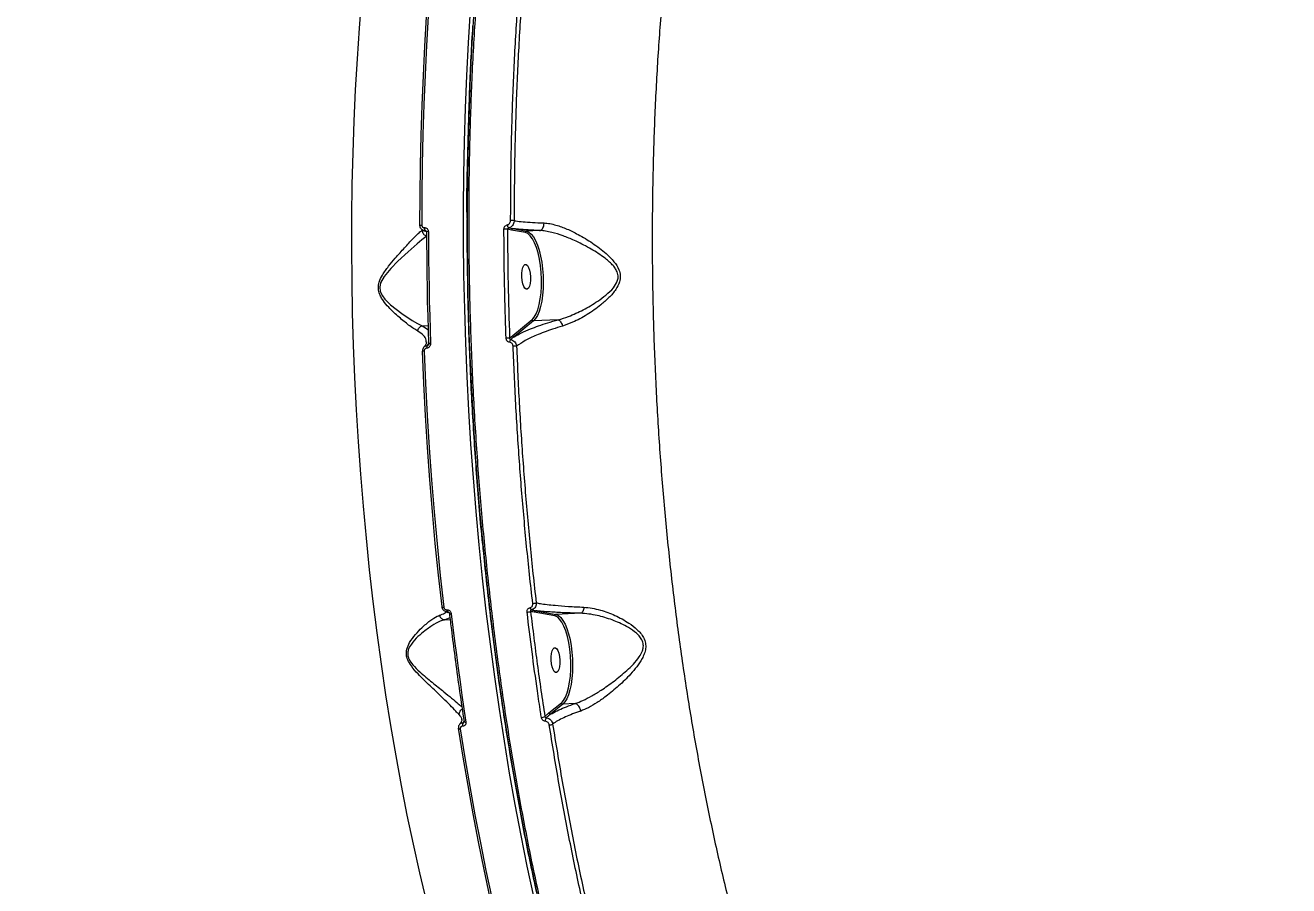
# Model space of a CAD drawing. Header units: millimetres. Extents: x -7151 to 6134, y -5040 to 5562.
# Drawn here: x -2003.1 to -1547.9, y 31.8 to 341.8 of the extents above; entities that cross this region are included whole.
import ezdxf

# ---------------------------------------------------------------- set-up
doc = ezdxf.new("R2010")
doc.units = ezdxf.units.MM
for name, color, linetype in [('DIKOM_ОБЪЕКТ', 7, 'Continuous'), ('DIKOM_РАЗМЕР_ЗОНА', 7, 'Continuous'), ('DIKOM_РАЗМЕР_ОБЪЕКТА', 7, 'Continuous')]:
    doc.layers.add(name, color=color, linetype=linetype)
doc.styles.add('style1', font='arial.ttf', dxfattribs={"width": 0.8})
doc.dimstyles.new('1-50', dxfattribs={"dimtxt": 300, "dimasz": 200, "dimexe": 100, "dimexo": 0, "dimgap": 100, "dimtad": 1, "dimtxsty": 'style1', "dimcen": 200, "dimclrd": 7, "dimclre": 7, "dimclrt": 7, "dimadec": 1, "dimazin": 2, "dimtfac": 1, "dimtmove": 0, "dimatfit": 2, "dimfxl": 0, "dimlwd": 25, "dimlwe": 18, "dimarcsym": 0})

# ---------------------------------------------------------------- blocks, each defined once
blk = doc.blocks.new('*D0')
at = {"layer": 'Defpoints', "color": 0, "transparency": 16777216}
for p in [(4133.55, 168.74), (-4567.47, -1241.13), (4133.55, -4153.12)]:
    blk.add_point(p, dxfattribs=at)
at = {"layer": 'DIKOM_РАЗМЕР_ОБЪЕКТА', "color": 7, "lineweight": 18, "transparency": 16777216}
for p, q in [((4133.55, 168.74), (4133.55, -4253.12)), ((-4567.47, -1241.13), (-4567.47, -4253.12))]:
    blk.add_line(p, q, dxfattribs=at)
at = {"layer": 'DIKOM_РАЗМЕР_ОБЪЕКТА', "color": 7, "lineweight": 25, "transparency": 16777216}
blk.add_line((-4367.47, -4153.12), (3933.55, -4153.12), dxfattribs=at)
at = {"layer": 'DIKOM_РАЗМЕР_ОБЪЕКТА', "color": 7, "transparency": 16777216}
for points in [[(-4367.47, -4119.79), (-4367.47, -4186.45), (-4567.47, -4153.12)], [(3933.55, -4119.79), (3933.55, -4186.45), (4133.55, -4153.12)]]:
    blk.add_solid(points, dxfattribs=at)
at = {"layer": 'DIKOM_РАЗМЕР_ОБЪЕКТА', "color": 7, "transparency": 16777216, "insert": (150.61, -3899.95), "char_height": 300, "attachment_point": 5, "style": 'style1'}
blk.add_mtext('8700', dxfattribs=at)
blk = doc.blocks.new('*D3')
at = {"layer": 'Defpoints', "color": 0, "transparency": 16777216}
for p in [(6133.55, 253.24), (-5802.46, -2467.19), (6133.55, -4939.78)]:
    blk.add_point(p, dxfattribs=at)
at = {"layer": 'DIKOM_РАЗМЕР_ЗОНА', "color": 7, "lineweight": 18, "transparency": 16777216}
for p, q in [((6133.55, 253.24), (6133.55, -5039.78)), ((-5802.46, -2467.19), (-5802.46, -5039.78))]:
    blk.add_line(p, q, dxfattribs=at)
at = {"layer": 'DIKOM_РАЗМЕР_ЗОНА', "color": 7, "lineweight": 25, "transparency": 16777216}
blk.add_line((-5602.46, -4939.78), (5933.55, -4939.78), dxfattribs=at)
at = {"layer": 'DIKOM_РАЗМЕР_ЗОНА', "color": 7, "transparency": 16777216}
for points in [[(-5602.46, -4906.44), (-5602.46, -4973.11), (-5802.46, -4939.78)], [(5933.55, -4906.44), (5933.55, -4973.11), (6133.55, -4939.78)]]:
    blk.add_solid(points, dxfattribs=at)
at = {"layer": 'DIKOM_РАЗМЕР_ЗОНА', "color": 7, "transparency": 16777216, "insert": (186.61, -4686.61), "char_height": 300, "attachment_point": 5, "style": 'style1'}
blk.add_mtext('11950', dxfattribs=at)

msp = doc.modelspace()

# ---------------------------------------------------------------- linework, layer by layer
at = {"layer": 'DIKOM_ОБЪЕКТ', "color": 7, "linetype": 'Continuous', "lineweight": 15}
for p, q in [((-1859.356, 268.873), (-1859.305, 268.875)), ((-1828.977, 268.784), (-1827.489, 268.504)), ((-1858.946, 267.765), (-1858.998, 267.763)), ((-1858.998, 267.763), (-1858.62, 267.588)), ((-1858.758, 267.719), (-1858.946, 267.765)), ((-1827.948, 267.983), (-1829.393, 268.277)), ((-1822.958, 267.078), (-1827.948, 267.983)), ((-1827.489, 268.504), (-1822.497, 267.599)), ((-1817.81, 267.819), (-1822.497, 267.599)), ((-1860.132, 233.489), (-1857.917, 233.593)), ((-1827.518, 230.041), (-1820.557, 235.736)), ((-1820.022, 235.276), (-1826.984, 229.581)), ((-1820.557, 235.736), (-1820.289, 235.984)), ((-1811.161, 235.693), (-1820.022, 235.276)), ((-1828.629, 229.106), (-1827.518, 230.041)), ((-1858.453, 225.456), (-1858.528, 225.453)), ((-1857.868, 227.151), (-1858.323, 226.398)), ((-1858.323, 226.398), (-1858.248, 226.401)), ((-1858.248, 226.401), (-1857.796, 226.812)), ((-1850.127, 128.282), (-1852.024, 127.609)), ((-1852.024, 127.609), (-1850.057, 127.702)), ((-1851.312, 131.216), (-1851.237, 131.22)), ((-1850.899, 130.438), (-1850.974, 130.434)), ((-1850.974, 130.434), (-1850.437, 130.172)), ((-1850.647, 130.372), (-1850.899, 130.438)), ((-1812.327, 128.999), (-1819.791, 130.352)), ((-1819.332, 130.873), (-1811.867, 129.519)), ((-1803.113, 129.931), (-1811.867, 129.519)), ((-1814.452, 94.013), (-1809.984, 97.668)), ((-1809.45, 97.208), (-1813.918, 93.553)), ((-1809.984, 97.668), (-1809.71, 97.923)), ((-1805.029, 97.416), (-1809.45, 97.208)), ((-1815.942, 92.756), (-1814.452, 94.013)), ((-1845.55, 89.25), (-1845.601, 89.247)), ((-1845.174, 90.913), (-1845.425, 90.518)), ((-1845.425, 90.518), (-1845.373, 90.521)), ((-1845.373, 90.521), (-1845.036, 90.822))]:
    msp.add_line(p, q, dxfattribs=at)
at = {"layer": 'DIKOM_ОБЪЕКТ', "color": 7, "linetype": 'Continuous', "lineweight": 15, "flags": 128}
for points in [[(-1860.914, 269.673), (-1860.873, 280.563), (-1860.731, 291.412), (-1860.489, 302.212), (-1860.148, 312.955), (-1859.708, 323.636), (-1859.168, 334.245), (-1858.53, 344.775), (-1857.793, 355.221)], [(-1857.172, 355.562), (-1857.91, 345.094), (-1858.55, 334.54), (-1859.091, 323.908), (-1859.532, 313.204), (-1859.874, 302.437), (-1860.116, 291.613), (-1860.258, 280.74), (-1860.3, 269.826)], [(-1858.616, 26.296), (-1861.005, 36.436), (-1863.294, 46.745), (-1865.481, 57.214), (-1867.563, 67.834), (-1869.538, 78.594), (-1871.405, 89.484), (-1873.162, 100.495), (-1874.807, 111.616), (-1876.339, 122.836), (-1877.757, 134.146), (-1879.058, 145.534), (-1880.243, 156.991), (-1881.309, 168.505), (-1882.256, 180.066), (-1883.082, 191.663), (-1883.788, 203.285), (-1884.372, 214.921), (-1884.834, 226.561), (-1885.173, 238.194), (-1885.39, 249.809), (-1885.483, 261.395), (-1885.454, 272.941), (-1885.301, 284.437), (-1885.025, 295.872), (-1884.626, 307.235), (-1884.106, 318.515), (-1883.463, 329.703), (-1882.699, 340.788), (-1881.814, 351.759)], [(-1819.919, 27.939), (-1822.248, 38.826), (-1824.475, 49.868), (-1826.596, 61.053), (-1828.611, 72.374), (-1830.517, 83.82), (-1832.313, 95.382), (-1833.997, 107.049), (-1835.567, 118.813), (-1837.024, 130.664), (-1838.365, 142.59), (-1839.589, 154.583), (-1840.695, 166.632), (-1841.682, 178.728), (-1842.55, 190.859), (-1843.297, 203.015), (-1843.924, 215.187), (-1844.429, 227.364), (-1844.812, 239.537), (-1845.073, 251.693), (-1845.212, 263.824), (-1845.227, 275.92), (-1845.12, 287.969), (-1844.892, 299.962), (-1844.54, 311.889), (-1844.066, 323.739), (-1843.471, 335.503), (-1842.755, 347.171)], [(-1841.476, 346.916), (-1842.191, 335.275), (-1842.784, 323.539), (-1843.257, 311.717), (-1843.607, 299.819), (-1843.836, 287.854), (-1843.943, 275.834), (-1843.927, 263.767), (-1843.789, 251.665), (-1843.529, 239.537), (-1843.146, 227.394), (-1842.643, 215.246), (-1842.018, 203.103), (-1841.272, 190.975), (-1840.406, 178.873), (-1839.421, 166.807), (-1838.318, 154.786), (-1837.097, 142.822), (-1835.759, 130.924), (-1834.306, 119.101), (-1832.739, 107.365), (-1831.059, 95.725), (-1829.268, 84.191), (-1827.366, 72.772), (-1825.356, 61.479), (-1823.24, 50.32), (-1821.019, 39.305), (-1818.695, 28.443)], [(-1860.914, 269.673), (-1860.949, 269.696), (-1860.949, 269.72), (-1860.914, 269.743), (-1860.846, 269.765), (-1860.746, 269.785), (-1860.619, 269.802), (-1860.468, 269.816), (-1860.3, 269.826)], [(-1858.539, 265.666), (-1858.816, 265.518), (-1860.23, 264.496), (-1861.965, 263.06), (-1865.228, 260.185), (-1868.917, 256.735), (-1871.458, 254.199), (-1873.869, 251.271), (-1875.091, 249.032), (-1875.425, 247.381), (-1875.247, 245.992), (-1875.131, 245.635), (-1874.431, 244.263), (-1873.528, 243.079), (-1871.503, 241.06), (-1867.511, 237.894), (-1863.775, 235.435), (-1861.844, 234.317), (-1860.135, 233.489), (-1860.135, 233.489), (-1860.135, 233.489)], [(-1857.894, 267.449), (-1857.87, 262.421), (-1857.823, 257.387), (-1857.757, 252.348), (-1857.668, 247.304), (-1857.559, 242.256), (-1857.429, 237.206), (-1857.277, 232.152), (-1857.104, 227.098)], [(-1821.85, 266.541), (-1822.096, 266.715), (-1822.958, 267.078)], [(-1822.497, 267.599), (-1821.656, 267.254), (-1820.826, 266.56), (-1820.025, 265.532), (-1819.273, 264.192), (-1818.583, 262.569), (-1817.973, 260.699), (-1817.454, 258.621), (-1817.039, 256.382), (-1816.735, 254.029), (-1816.55, 251.614), (-1816.488, 249.188), (-1816.549, 246.806), (-1816.734, 244.518), (-1817.037, 242.373), (-1817.452, 240.42), (-1817.971, 238.699), (-1818.581, 237.248), (-1819.27, 236.099), (-1820.022, 235.276)], [(-1820.289, 235.984), (-1819.788, 236.588), (-1819.089, 237.791), (-1818.477, 239.316), (-1817.966, 241.127), (-1817.57, 243.18), (-1817.296, 245.425), (-1817.153, 247.808), (-1817.142, 250.271), (-1817.266, 252.755), (-1817.52, 255.199), (-1817.898, 257.545), (-1818.392, 259.737), (-1818.99, 261.72), (-1819.676, 263.448), (-1820.436, 264.878), (-1821.249, 265.976), (-1821.85, 266.541)], [(-1823.139, 247.03), (-1823.54, 247.715), (-1823.87, 248.677), (-1824.104, 249.838), (-1824.222, 251.103), (-1824.214, 252.371), (-1824.082, 253.538), (-1823.836, 254.51), (-1823.496, 255.209), (-1823.09, 255.577), (-1822.649, 255.586), (-1822.211, 255.233), (-1821.81, 254.548), (-1821.479, 253.586), (-1821.246, 252.426), (-1821.128, 251.161), (-1821.135, 249.893), (-1821.267, 248.725), (-1821.513, 247.753), (-1821.854, 247.054), (-1822.26, 246.686), (-1822.701, 246.678), (-1823.139, 247.03)], [(-1857.698, 227.038), (-1857.87, 232.081), (-1858.021, 237.122), (-1858.151, 242.161), (-1858.26, 247.196), (-1858.348, 252.228), (-1858.36, 253.033)], [(-1860.025, 224.331), (-1860.059, 224.334), (-1860.064, 224.336)], [(-1852.98, 132.327), (-1854.237, 143.683), (-1855.388, 155.098), (-1856.432, 166.563), (-1857.369, 178.069), (-1858.197, 189.608), (-1858.916, 201.17), (-1859.526, 212.747), (-1860.025, 224.331)], [(-1859.409, 224.383), (-1858.908, 212.774), (-1858.298, 201.171), (-1857.577, 189.583), (-1856.747, 178.019), (-1855.808, 166.487), (-1854.762, 154.997), (-1853.608, 143.557), (-1852.348, 132.176)], [(-1852.98, 132.327), (-1853.011, 132.29), (-1853.008, 132.256), (-1852.97, 132.226), (-1852.899, 132.202), (-1852.797, 132.185), (-1852.668, 132.174), (-1852.517, 132.171), (-1852.348, 132.176)], [(-1849.649, 129.747), (-1849.058, 124.818), (-1848.446, 119.903), (-1847.814, 115.002), (-1847.163, 110.117), (-1846.492, 105.248), (-1845.801, 100.396), (-1845.092, 95.561), (-1844.363, 90.744)], [(-1811.288, 128.482), (-1811.469, 128.612), (-1812.327, 128.999)], [(-1811.867, 129.519), (-1811.028, 129.152), (-1810.203, 128.439), (-1809.408, 127.395), (-1808.661, 126.043), (-1807.978, 124.412), (-1807.374, 122.538), (-1806.861, 120.459), (-1806.451, 118.222), (-1806.153, 115.875), (-1805.973, 113.467), (-1805.915, 111.051), (-1805.98, 108.679), (-1806.167, 106.402), (-1806.471, 104.269), (-1806.886, 102.325), (-1807.404, 100.614), (-1808.013, 99.171), (-1808.7, 98.027), (-1809.45, 97.208)], [(-1809.71, 97.923), (-1809.218, 98.516), (-1808.521, 99.713), (-1807.91, 101.23), (-1807.4, 103.031), (-1807.003, 105.073), (-1806.728, 107.306), (-1806.582, 109.677), (-1806.568, 112.13), (-1806.686, 114.604), (-1806.935, 117.042), (-1807.308, 119.385), (-1807.796, 121.576), (-1808.386, 123.563), (-1809.066, 125.298), (-1809.819, 126.739), (-1810.627, 127.853), (-1811.288, 128.482)], [(-1812.566, 108.963), (-1812.967, 109.648), (-1813.297, 110.61), (-1813.531, 111.77), (-1813.649, 113.035), (-1813.642, 114.303), (-1813.509, 115.47), (-1813.263, 116.443), (-1812.923, 117.142), (-1812.517, 117.51), (-1812.076, 117.518), (-1811.638, 117.165), (-1811.237, 116.481), (-1810.907, 115.519), (-1810.673, 114.358), (-1810.555, 113.093), (-1810.562, 111.825), (-1810.694, 110.658), (-1810.941, 109.686), (-1811.281, 108.987), (-1811.687, 108.619), (-1812.128, 108.61), (-1812.566, 108.963)], [(-1847.041, 88.498), (-1847.069, 88.441), (-1847.07, 88.41)], [(-1847.07, 88.41), (-1847.064, 88.389), (-1847.023, 88.342), (-1846.95, 88.304), (-1846.847, 88.275), (-1846.717, 88.255), (-1846.565, 88.247), (-1846.395, 88.25)], [(-1831.251, 8.618), (-1833.519, 18.163), (-1835.705, 27.847), (-1837.809, 37.664), (-1839.829, 47.607), (-1841.763, 57.668), (-1843.611, 67.842), (-1845.37, 78.121), (-1847.041, 88.498)], [(-1846.395, 88.25), (-1844.721, 77.85), (-1842.958, 67.548), (-1841.106, 57.352), (-1839.168, 47.268), (-1837.143, 37.304), (-1835.035, 27.465), (-1832.844, 17.76), (-1830.571, 8.194)], [(-1845.037, 90.902), (-1845.036, 90.894), (-1845.003, 90.845), (-1844.934, 90.804), (-1844.831, 90.772), (-1844.698, 90.751), (-1844.54, 90.741), (-1844.363, 90.744)]]:
    msp.add_lwpolyline(points, dxfattribs=at)
at = {"layer": 'DIKOM_ОБЪЕКТ', "color": 7, "linetype": 'Continuous', "lineweight": 15}
for centre, radius, start, end in [((-1858.084, 268.671), 1.289, 170.98093, 224.81618), ((-1858.032, 268.673), 1.289, 170.98158, 224.81508), ((-1827.995, 269.885), 1.476, 180.27873, 228.25262), ((-1827.9, 266.277), 5.153, 79.96057, 93.98525), ((-1858.002, 266.139), 1.314, 85.29382, 114.52317), ((-1830.296, 263.244), 5.113, 79.83415, 94.23751), ((-1827.448, 268.005), 0.5, 94.65444, 182.51646), ((-1822.457, 267.099), 0.501, 94.63841, 182.39499), ((-1820.031, 235.806), 0.53, 187.57903, 271.00589), ((-1828.857, 209.745), 19.362, 89.326, 93.10774), ((-1827.097, 227.574), 1.535, 141.42868, 179.57167), ((-1826.993, 230.11), 0.529, 187.52699, 271.00921), ((-1859.267, 217.867), 6.518, 91.24808, 97.02101), ((-1857.138, 225.645), 1.403, 147.57276, 187.88749), ((-1857.063, 225.649), 1.403, 147.57297, 187.88728), ((-1857.044, 222.153), 4.945, 90.69642, 98.31178), ((-1826.016, 199.626), 26.53, 90.23127, 92.94195), ((-1820.335, 136.993), 3.528, 270.84153, 291.44337), ((-1850.353, 131.166), 0.96, 177.01187, 229.68219), ((-1850.276, 131.171), 0.963, 177.11271, 229.64024), ((-1849.857, 130.638), 0.915, 239.84014, 283.09182), ((-1822.359, 133.6), 3.249, 270.38106, 293.17266), ((-1820.269, 132.028), 1.04, 185.88055, 237.00148), ((-1819.292, 130.374), 0.5, 94.65489, 182.5152), ((-1809.459, 97.738), 0.53, 187.57617, 270.95865), ((-1817.174, 94.735), 2.332, 269.7156, 301.91239), ((-1813.664, 91.201), 2.112, 147.9933, 184.0722), ((-1813.927, 94.082), 0.529, 187.52764, 271.0081), ((-1843.929, 89.663), 1.723, 150.23953, 193.9499), ((-1843.873, 89.665), 1.727, 150.29598, 193.89345), ((-1814.354, 92.079), 2.384, 270.18889, 301.13274)]:
    msp.add_arc(centre, radius, start, end, dxfattribs=at)
for points, knots in [([(-1796.745, 561.012), (-1797.899, 558.29), (-1801.006, 550.956), (-1805.809, 538.16), (-1811.058, 522.426), (-1816.002, 505.595), (-1820.619, 487.696), (-1824.88, 468.764), (-1828.694, 449.216), (-1832.057, 429.133), (-1834.976, 408.607), (-1837.501, 387.302), (-1839.602, 365.263), (-1841.264, 342.548), (-1842.449, 319.657), (-1843.166, 296.673), (-1843.431, 273.68), (-1843.248, 250.303), (-1842.599, 226.607), (-1841.474, 202.67), (-1839.898, 179.017), (-1837.888, 155.725), (-1835.468, 132.857), (-1832.599, 110.042), (-1829.272, 87.361), (-1825.487, 64.901), (-1821.327, 43.153), (-1816.816, 22.178), (-1811.984, 2.014), (-1806.753, -17.667), (-1801.123, -36.775), (-1795.105, -55.227), (-1789.095, -71.88), (-1783.167, -86.836), (-1777.377, -100.224), (-1771.38, -112.908), (-1765.19, -124.843), (-1758.876, -135.904), (-1752.469, -146.039), (-1746.67, -154.347), (-1742.964, -159.072), (-1741.455, -160.995)], [0, 0, 0, 0, 0.01565227, 0.04216826, 0.06870459, 0.09522041, 0.12250634, 0.14981474, 0.1771008, 0.20361668, 0.23015302, 0.25666874, 0.28395483, 0.31126307, 0.33854917, 0.36506502, 0.39160128, 0.41811719, 0.44540324, 0.47271152, 0.49999756, 0.52651346, 0.55304972, 0.5795656, 0.60685156, 0.63415995, 0.66144603, 0.68796189, 0.71449813, 0.74101393, 0.76829968, 0.79560815, 0.82289434, 0.84597225, 0.86907725, 0.89218242, 0.91550644, 0.93883063, 0.96156393, 0.98434848, 1, 1, 1, 1]), ([(-1746.946, 496.36), (-1748.327, 491.853), (-1751.089, 482.834), (-1754.895, 468.512), (-1758.444, 453.656), (-1761.746, 438.037), (-1764.785, 421.67), (-1767.541, 404.566), (-1769.966, 386.997), (-1772.125, 368.414), (-1773.963, 348.786), (-1775.439, 328.117), (-1776.493, 307.092), (-1777.123, 285.81), (-1777.326, 264.369), (-1777.097, 242.859), (-1776.431, 221.316), (-1775.34, 199.776), (-1773.828, 178.283), (-1771.908, 156.937), (-1769.584, 135.839), (-1766.866, 115.074), (-1763.749, 94.683), (-1760.251, 74.691), (-1756.38, 55.141), (-1752.157, 36.124), (-1747.602, 17.729), (-1742.634, -0.309), (-1737.242, -17.894), (-1731.427, -34.944), (-1725.303, -51.104), (-1718.879, -66.278), (-1712.203, -80.52), (-1707.553, -89.093), (-1705.229, -93.377)], [0, 0, 0, 0, 0.0277666, 0.055566, 0.0833656, 0.1111323, 0.1400374, 0.1689801, 0.1979226, 0.2268275, 0.2586374, 0.2905481, 0.32251, 0.3544717, 0.3863819, 0.4181913, 0.4498954, 0.4816999, 0.5135556, 0.545411, 0.5772153, 0.6089191, 0.6405474, 0.6722757, 0.7040552, 0.7358345, 0.7675627, 0.7991906, 0.8325937, 0.8660264, 0.8994297, 0.9329431, 0.9664865, 1, 1, 1, 1]), ([(-1828.258, 271.417), (-1828.224, 278.715), (-1828.156, 293.311), (-1827.535, 315.047), (-1826.561, 336.64), (-1825.561, 350.804), (-1825.061, 357.886)], [0, 0, 0, 0, 0.2485963, 0.4971928, 0.7485972, 1, 1, 1, 1]), ([(-1823.812, 357.629), (-1824.306, 350.642), (-1825.293, 336.668), (-1826.268, 315.208), (-1826.897, 293.443), (-1826.967, 278.715), (-1827.002, 271.351)], [0, 0, 0, 0, 0.2485961, 0.4971934, 0.748597, 1, 1, 1, 1]), ([(-1843.95, 272.117), (-1843.95, 272.125), (-1844.115, 280.057), (-1843.705, 295.788), (-1843.057, 318.913), (-1842.334, 334.207), (-1841.817, 341.594), (-1841.814, 341.641)], [0, 0, 0, 0, 0.0003236, 0.336182, 0.6717675, 0.9978799, 1, 1, 1, 1]), ([(-1858.998, 267.763), (-1859.139, 267.766), (-1859.495, 267.776), (-1860.032, 267.993), (-1860.517, 268.424), (-1860.848, 269.006), (-1860.892, 269.451), (-1860.914, 269.673)], [0, 0, 0, 0, 0.1423709, 0.3573242, 0.5716681, 0.7857406, 1, 1, 1, 1]), ([(-1860.3, 269.826), (-1860.29, 269.715), (-1860.268, 269.492), (-1860.106, 269.201), (-1859.867, 268.987), (-1859.602, 268.879), (-1859.426, 268.875), (-1859.356, 268.873)], [0, 0, 0, 0, 0.2143488, 0.4285157, 0.6429554, 0.8577338, 1, 1, 1, 1]), ([(-1859.305, 268.875), (-1859.201, 268.873), (-1858.94, 268.867), (-1858.544, 268.707), (-1858.186, 268.386), (-1857.942, 267.95), (-1857.91, 267.616), (-1857.894, 267.449)], [0, 0, 0, 0, 0.1408023, 0.355227, 0.5700268, 0.7849586, 1, 1, 1, 1]), ([(-1844.011, 271.847), (-1844.015, 269.981), (-1844.026, 264.335), (-1843.956, 256.63), (-1843.84, 250.786), (-1843.8, 248.744)], [0, 0, 0, 0, 0.2430696, 0.7355339, 1, 1, 1, 1]), ([(-1830.674, 268.343), (-1830.673, 268.382), (-1830.669, 268.588), (-1830.58, 268.962), (-1830.316, 269.398), (-1829.934, 269.734), (-1829.625, 269.83), (-1829.47, 269.878)], [0, 0, 0, 0, 0.0545892, 0.2913627, 0.5278491, 0.7641225, 1, 1, 1, 1]), ([(-1829.47, 269.878), (-1829.315, 269.926), (-1829.003, 270.021), (-1828.619, 270.361), (-1828.352, 270.798), (-1828.263, 271.174), (-1828.259, 271.38), (-1828.258, 271.417)], [0, 0, 0, 0, 0.2364745, 0.4728725, 0.7099144, 0.9468271, 1, 1, 1, 1]), ([(-1828.977, 268.784), (-1829.029, 268.768), (-1829.133, 268.737), (-1829.264, 268.625), (-1829.356, 268.481), (-1829.391, 268.358), (-1829.393, 268.289), (-1829.393, 268.277)], [0, 0, 0, 0, 0.2351372, 0.4712863, 0.7081463, 0.9453487, 1, 1, 1, 1]), ([(-1827.002, 271.351), (-1827.002, 271.288), (-1827.006, 270.946), (-1827.148, 270.32), (-1827.581, 269.59), (-1828.21, 269.024), (-1828.721, 268.864), (-1828.977, 268.784)], [0, 0, 0, 0, 0.05316192, 0.28999071, 0.52683362, 0.76331753, 1, 1, 1, 1]), ([(-1827.002, 271.351), (-1826.208, 271.252), (-1824.605, 271.051), (-1821.337, 270.799), (-1818.428, 270.64), (-1816.619, 270.566), (-1816.237, 270.551)], [0, 0, 0, 0, 0.29915999, 0.60398496, 0.9163552, 1, 1, 1, 1]), ([(-1817.803, 267.82), (-1817.622, 267.867), (-1817.259, 267.963), (-1816.784, 268.447), (-1816.428, 269.12), (-1816.263, 269.816), (-1816.231, 270.301), (-1816.236, 270.504), (-1816.237, 270.551)], [0, 0, 0, 0, 0.2115331, 0.4230276, 0.6344737, 0.8459383, 0.964789, 1, 1, 1, 1]), ([(-1816.237, 270.551), (-1815.539, 270.489), (-1814.142, 270.364), (-1811.383, 269.692), (-1807.97, 268.453), (-1803.535, 266.276), (-1798.716, 263.382), (-1794.334, 260.042), (-1791.091, 256.843), (-1789.288, 254.147), (-1788.618, 251.58), (-1788.951, 249.048), (-1790.432, 246.307), (-1792.793, 243.577), (-1796.305, 240.518), (-1800.682, 237.43), (-1805.406, 234.866), (-1808.366, 233.834), (-1809.586, 233.408)], [0, 0, 0, 0, 0.0404259, 0.0808798, 0.150953, 0.2211438, 0.3139227, 0.4066898, 0.4680939, 0.5184359, 0.5509378, 0.5857375, 0.6308289, 0.6892185, 0.7478321, 0.8412626, 0.9345765, 1, 1, 1, 1]), ([(-1861.707, 231.55), (-1862.198, 231.843), (-1863.188, 232.432), (-1865.394, 234.054), (-1868.392, 236.507), (-1871.607, 239.48), (-1873.834, 242.058), (-1874.985, 243.834), (-1875.71, 245.434), (-1876.011, 247.332), (-1875.592, 249.584), (-1874.284, 252.197), (-1872.216, 255.022), (-1869.442, 258.328), (-1866.95, 261.094), (-1864.874, 263.352), (-1863.318, 265.006), (-1861.864, 266.493), (-1860.764, 267.517), (-1860.289, 267.813), (-1860.107, 267.926)], [0, 0, 0, 0, 0.0563548, 0.1136092, 0.2103743, 0.3099842, 0.3619817, 0.3883028, 0.4153377, 0.4457378, 0.4740983, 0.5167981, 0.5802325, 0.6452985, 0.7405623, 0.7897146, 0.8388478, 0.8993649, 0.9613652, 1, 1, 1, 1]), ([(-1860.107, 267.926), (-1860.107, 267.886), (-1860.105, 267.73), (-1860.05, 267.352), (-1859.831, 266.817), (-1859.378, 266.315), (-1858.919, 266.016), (-1858.62, 265.974), (-1858.541, 265.963)], [0, 0, 0, 0, 0.0440488, 0.1725538, 0.4185877, 0.6645296, 0.9105677, 1, 1, 1, 1]), ([(-1859.673, 267.849), (-1859.573, 267.818), (-1859.26, 267.724), (-1858.996, 267.596), (-1858.959, 267.574), (-1858.943, 267.564)], [0, 0, 0, 0, 0.2112854, 0.6597685, 1, 1, 1, 1]), ([(-1858.824, 267.75), (-1858.83, 267.753), (-1858.869, 267.769), (-1858.911, 267.767), (-1858.946, 267.765)], [0, 0, 0, 0, 0.17316864, 1, 1, 1, 1]), ([(-1858.825, 267.749), (-1858.815, 267.748), (-1858.749, 267.742), (-1858.665, 267.674), (-1858.579, 267.534), (-1858.547, 267.416), (-1858.55, 267.348), (-1858.551, 267.334)], [0, 0, 0, 0, 0.0712961, 0.4748887, 0.73140173, 0.94674102, 1, 1, 1, 1]), ([(-1858.548, 267.334), (-1858.54, 265.328), (-1858.522, 260.579), (-1858.452, 255.816), (-1858.411, 253.064)], [0, 0, 0, 0, 0.4223788, 1, 1, 1, 1]), ([(-1829.906, 229.079), (-1829.93, 229.745), (-1830.047, 233.074), (-1830.298, 241.292), (-1830.575, 253.73), (-1830.641, 263.47), (-1830.674, 268.343)], [0, 0, 0, 0, 0.0507678, 0.2538476, 0.6266955, 1, 1, 1, 1]), ([(-1829.393, 268.277), (-1829.346, 261.77), (-1829.251, 248.742), (-1828.836, 235.656), (-1828.629, 229.106)], [0, 0, 0, 0, 0.4994502, 1, 1, 1, 1]), ([(-1817.81, 267.819), (-1819.666, 267.912), (-1822.457, 268.052), (-1825.522, 268.296), (-1826.831, 268.434), (-1827.489, 268.504)], [0, 0, 0, 0, 0.4971297, 0.747532, 1, 1, 1, 1]), ([(-1817.803, 267.82), (-1817.805, 267.82), (-1817.806, 267.819), (-1817.809, 267.819), (-1817.81, 267.819)], [0, 0, 0, 0, 0.6502207, 1, 1, 1, 1]), ([(-1811.153, 235.692), (-1811.152, 235.693), (-1809.881, 236.022), (-1806.908, 236.998), (-1802.043, 239.203), (-1797.512, 241.861), (-1793.85, 244.551), (-1791.363, 246.874), (-1789.849, 249.151), (-1789.511, 250.726), (-1789.546, 252.027), (-1789.943, 253.286), (-1790.849, 254.67), (-1792.394, 256.404), (-1795.367, 258.808), (-1799.907, 261.632), (-1804.822, 264.119), (-1809.391, 265.989), (-1812.839, 267.07), (-1815.705, 267.638), (-1817.021, 267.795), (-1817.803, 267.82), (-1817.803, 267.82)], [0, 0, 0, 0, 0.0000583, 0.0666642, 0.160712, 0.2573755, 0.3151514, 0.3739453, 0.4164774, 0.4408458, 0.4480468, 0.477605, 0.5013239, 0.5257284, 0.5866667, 0.6799423, 0.7755648, 0.8463054, 0.918654, 0.9590285, 0.9999667, 1, 1, 1, 1]), ([(-1838.311, 154.769), (-1838.326, 154.916), (-1839.178, 162.879), (-1840.432, 178.645), (-1842.031, 201.991), (-1843.155, 225.206), (-1843.539, 240.657), (-1843.73, 248.38)], [0, 0, 0, 0, 0.0047917, 0.2589258, 0.5058874, 0.7530385, 1, 1, 1, 1]), ([(-1861.707, 231.55), (-1861.7, 231.628), (-1861.678, 231.852), (-1861.552, 232.289), (-1861.245, 232.812), (-1860.744, 233.275), (-1860.338, 233.417), (-1860.135, 233.489)], [0, 0, 0, 0, 0.0873365, 0.2536334, 0.5024319, 0.7511754, 1, 1, 1, 1]), ([(-1860.135, 233.489), (-1860.134, 233.489), (-1860.134, 233.489), (-1860.132, 233.489), (-1860.132, 233.489), (-1860.132, 233.489)], [0, 0, 0, 0, 0.41482096, 0.99429607, 1, 1, 1, 1]), ([(-1860.132, 233.489), (-1859.292, 233.037), (-1858.265, 232.485), (-1857.888, 231.805), (-1857.82, 231.681)], [0, 0, 0, 0, 0.81787693, 1, 1, 1, 1]), ([(-1826.984, 229.581), (-1826.133, 230.048), (-1824.42, 230.989), (-1821.398, 232.301), (-1818.212, 233.505), (-1814.899, 234.618), (-1812.431, 235.328), (-1811.161, 235.693)], [0, 0, 0, 0, 0.2198894, 0.4427639, 0.6236627, 0.8062594, 1, 1, 1, 1]), ([(-1809.586, 233.408), (-1810.783, 233.042), (-1813.097, 232.334), (-1816.216, 231.218), (-1819.635, 229.842), (-1823.212, 228.141), (-1825.144, 226.823), (-1826.123, 226.156)], [0, 0, 0, 0, 0.1647904, 0.3184316, 0.47351, 0.7332989, 1, 1, 1, 1]), ([(-1811.161, 235.693), (-1811.16, 235.693), (-1811.157, 235.693), (-1811.155, 235.693), (-1811.154, 235.692), (-1811.153, 235.692)], [0, 0, 0, 0, 0.5088795, 0.929274, 1, 1, 1, 1]), ([(-1811.153, 235.692), (-1811.001, 235.628), (-1810.695, 235.5), (-1810.242, 234.985), (-1809.868, 234.316), (-1809.671, 233.754), (-1809.598, 233.456), (-1809.586, 233.408)], [0, 0, 0, 0, 0.2440022, 0.4879744, 0.7320018, 0.957102, 1, 1, 1, 1]), ([(-1858.75, 227.67), (-1858.723, 227.909), (-1858.627, 228.764), (-1859.517, 230.102), (-1860.971, 231.064), (-1861.707, 231.55)], [0, 0, 0, 0, 0.1604417, 0.5750135, 1, 1, 1, 1]), ([(-1858.622, 227.675), (-1858.621, 227.565), (-1858.619, 227.347), (-1858.835, 226.798), (-1859.142, 226.257), (-1859.502, 225.87), (-1859.592, 225.775)], [0, 0, 0, 0, 0.2938873, 0.58546, 0.8971182, 1, 1, 1, 1]), ([(-1828.632, 227.585), (-1828.652, 227.588), (-1828.831, 227.609), (-1829.168, 227.729), (-1829.56, 228.066), (-1829.837, 228.535), (-1829.883, 228.898), (-1829.906, 229.079)], [0, 0, 0, 0, 0.029783, 0.2618094, 0.5038565, 0.7519986, 1, 1, 1, 1]), ([(-1828.629, 229.106), (-1828.633, 229.037), (-1828.64, 228.902), (-1828.579, 228.723), (-1828.478, 228.598), (-1828.38, 228.548), (-1828.321, 228.534), (-1828.304, 228.532), (-1828.297, 228.531)], [0, 0, 0, 0, 0.2726208, 0.532714, 0.7668965, 0.9317542, 0.9738559, 1, 1, 1, 1]), ([(-1826.984, 229.581), (-1827.098, 229.492), (-1827.544, 229.147), (-1827.976, 228.794), (-1828.297, 228.531)], [0, 0, 0, 0, 0.25636057, 1, 1, 1, 1]), ([(-1828.297, 228.531), (-1828.26, 228.526), (-1827.967, 228.49), (-1827.415, 228.296), (-1826.759, 227.766), (-1826.275, 227.021), (-1826.173, 226.444), (-1826.123, 226.156)], [0, 0, 0, 0, 0.0333828, 0.2663937, 0.5082796, 0.7552589, 1, 1, 1, 1]), ([(-1859.53, 225.803), (-1859.553, 225.784), (-1859.758, 225.617), (-1859.958, 225.124), (-1860.109, 224.621), (-1860.057, 224.357), (-1860.053, 224.335)], [0, 0, 0, 0, 0.0562461, 0.4970698, 0.9582284, 1, 1, 1, 1]), ([(-1859.562, 225.751), (-1859.517, 225.813), (-1859.354, 226.042), (-1858.922, 226.297), (-1858.523, 226.364), (-1858.323, 226.398)], [0, 0, 0, 0, 0.1575647, 0.5783948, 1, 1, 1, 1]), ([(-1858.528, 225.453), (-1858.629, 225.437), (-1858.829, 225.407), (-1859.092, 225.228), (-1859.289, 224.973), (-1859.4, 224.678), (-1859.406, 224.474), (-1859.409, 224.383)], [0, 0, 0, 0, 0.2040941, 0.4080608, 0.6134907, 0.8265569, 1, 1, 1, 1]), ([(-1857.104, 227.098), (-1857.109, 226.957), (-1857.12, 226.643), (-1857.293, 226.188), (-1857.597, 225.799), (-1857.997, 225.527), (-1858.301, 225.48), (-1858.453, 225.456)], [0, 0, 0, 0, 0.1742044, 0.3895946, 0.5959043, 0.7979861, 1, 1, 1, 1]), ([(-1858.248, 226.401), (-1858.205, 226.407), (-1858.152, 226.415), (-1858.05, 226.459), (-1857.983, 226.494), (-1857.947, 226.541), (-1857.946, 226.542)], [0, 0, 0, 0, 0.3929151, 0.4784291, 0.9886307, 1, 1, 1, 1]), ([(-1857.766, 227.046), (-1857.764, 227.003), (-1857.758, 226.888), (-1857.815, 226.717), (-1857.891, 226.588), (-1857.939, 226.552), (-1857.949, 226.544)], [0, 0, 0, 0, 0.2175285, 0.5763395, 0.9122798, 1, 1, 1, 1]), ([(-1827.377, 226.121), (-1827.4, 226.299), (-1827.446, 226.655), (-1827.718, 227.116), (-1828.102, 227.443), (-1828.433, 227.561), (-1828.61, 227.583), (-1828.632, 227.585)], [0, 0, 0, 0, 0.2478655, 0.4958829, 0.7364685, 0.9670588, 1, 1, 1, 1]), ([(-1820.283, 133.465), (-1820.678, 136.951), (-1821.831, 147.146), (-1823.492, 164.199), (-1825.148, 184.697), (-1826.483, 205.357), (-1827.079, 219.2), (-1827.377, 226.121)], [0, 0, 0, 0, 0.1144546, 0.3347654, 0.555076, 0.7775378, 1, 1, 1, 1]), ([(-1826.123, 226.156), (-1825.829, 219.317), (-1825.24, 205.639), (-1823.918, 185.091), (-1822.265, 164.571), (-1820.597, 147.425), (-1819.439, 137.187), (-1819.046, 133.709)], [0, 0, 0, 0, 0.2203111, 0.4406221, 0.6630847, 0.8855466, 1, 1, 1, 1]), ([(-1838.367, 154.708), (-1838.271, 153.683), (-1837.82, 148.869), (-1836.912, 140.327), (-1835.64, 129.104), (-1834.259, 117.978), (-1832.78, 106.941), (-1831.198, 95.991), (-1829.516, 85.124), (-1827.731, 74.338), (-1825.843, 63.63), (-1823.852, 52.995), (-1821.759, 42.449), (-1819.574, 32.026), (-1817.302, 21.772), (-1814.95, 11.71), (-1812.519, 1.842), (-1810.008, -7.835), (-1807.415, -17.327), (-1804.743, -26.636), (-1801.987, -35.765), (-1799.149, -44.716), (-1796.227, -53.491), (-1793.22, -62.095), (-1790.129, -70.52), (-1786.963, -78.745), (-1783.735, -86.733), (-1780.454, -94.459), (-1777.125, -101.917), (-1773.745, -109.11), (-1770.313, -116.043), (-1766.828, -122.717), (-1763.288, -129.136), (-1759.695, -135.3), (-1756.045, -141.211), (-1752.337, -146.873), (-1748.571, -152.272), (-1745.167, -156.895), (-1743.003, -159.593), (-1742.128, -160.684)], [0, 0, 0, 0, 0.0075178, 0.0353279, 0.0630449, 0.0907008, 0.1183272, 0.1459556, 0.1736102, 0.2013191, 0.2291147, 0.2570275, 0.2850898, 0.3131852, 0.3411696, 0.3690206, 0.3967694, 0.424449, 0.4520896, 0.4797231, 0.5073772, 0.5350765, 0.5628542, 0.5907406, 0.6187679, 0.646888, 0.6749412, 0.7028475, 0.7306443, 0.758363, 0.7860349, 0.813692, 0.8413638, 0.8690728, 0.896851, 0.92473, 0.9527399, 0.9808814, 1, 1, 1, 1]), ([(-1850.974, 130.434), (-1851.086, 130.435), (-1851.407, 130.44), (-1851.936, 130.62), (-1852.47, 131.037), (-1852.862, 131.632), (-1852.941, 132.096), (-1852.98, 132.327)], [0, 0, 0, 0, 0.113227, 0.3259236, 0.5479725, 0.7754361, 1, 1, 1, 1]), ([(-1852.348, 132.176), (-1852.323, 132.059), (-1852.275, 131.825), (-1852.068, 131.522), (-1851.794, 131.31), (-1851.526, 131.218), (-1851.367, 131.217), (-1851.312, 131.216)], [0, 0, 0, 0, 0.228799, 0.4577195, 0.6784366, 0.888288, 1, 1, 1, 1]), ([(-1821.304, 131.921), (-1821.159, 131.967), (-1820.869, 132.059), (-1820.533, 132.383), (-1820.318, 132.805), (-1820.261, 133.187), (-1820.279, 133.41), (-1820.283, 133.465)], [0, 0, 0, 0, 0.2263808, 0.4527437, 0.6824104, 0.920785, 1, 1, 1, 1]), ([(-1819.046, 133.709), (-1819.042, 133.617), (-1819.027, 133.249), (-1819.151, 132.614), (-1819.538, 131.918), (-1820.112, 131.384), (-1820.594, 131.232), (-1820.836, 131.155)], [0, 0, 0, 0, 0.0780834, 0.3139825, 0.5432366, 0.7711178, 1, 1, 1, 1]), ([(-1819.046, 133.709), (-1818.565, 133.621), (-1817.428, 133.413), (-1815.177, 133.107), (-1811.89, 132.76), (-1807.562, 132.414), (-1803.777, 132.231), (-1801.86, 132.138)], [0, 0, 0, 0, 0.1301758, 0.3081461, 0.4882717, 0.7408474, 1, 1, 1, 1]), ([(-1801.86, 132.138), (-1801.863, 132.108), (-1801.89, 131.811), (-1801.997, 131.248), (-1802.277, 130.577), (-1802.656, 130.085), (-1802.947, 129.983), (-1803.092, 129.932)], [0, 0, 0, 0, 0.0262365, 0.2631059, 0.5087378, 0.7543598, 1, 1, 1, 1]), ([(-1801.86, 132.138), (-1800.883, 132.044), (-1798.929, 131.857), (-1795.172, 130.945), (-1790.636, 129.304), (-1786.177, 126.871), (-1783.14, 124.567), (-1781.42, 122.773), (-1780.285, 121.136), (-1779.58, 119.232), (-1779.55, 117.203), (-1780.041, 115.335), (-1781.078, 113.131), (-1782.757, 110.656), (-1785.598, 107.368), (-1789.299, 103.718), (-1793.407, 100.318), (-1797.083, 97.712), (-1800.172, 95.862), (-1802.104, 95.087), (-1803.015, 94.722)], [0, 0, 0, 0, 0.0519309, 0.1038898, 0.1951532, 0.2864039, 0.3436987, 0.3731336, 0.4024694, 0.4366819, 0.4671113, 0.496976, 0.5269682, 0.5808907, 0.6349556, 0.7265914, 0.8181321, 0.8810571, 0.9438954, 1, 1, 1, 1]), ([(-1846.736, 93.313), (-1846.975, 93.561), (-1847.457, 94.062), (-1848.722, 95.395), (-1850.62, 97.342), (-1853.542, 100.225), (-1856.571, 103.118), (-1859.416, 105.848), (-1861.73, 108.187), (-1863.837, 110.549), (-1865.077, 112.556), (-1865.649, 114.065), (-1865.901, 115.385), (-1865.655, 117.396), (-1864.515, 119.824), (-1862.541, 122.379), (-1859.979, 125.038), (-1857.25, 127.37), (-1855.164, 128.743), (-1854.141, 129.124), (-1853.871, 129.224)], [0, 0, 0, 0, 0.0440639, 0.0889568, 0.1624858, 0.2382025, 0.335242, 0.3852645, 0.4352605, 0.4935523, 0.5321351, 0.5402096, 0.566561, 0.5927397, 0.6382714, 0.7076021, 0.7787241, 0.8710046, 0.9660357, 1, 1, 1, 1]), ([(-1852.027, 127.609), (-1852.027, 127.609), (-1852.357, 127.537), (-1853.455, 127.174), (-1855.836, 126.01), (-1858.799, 123.926), (-1861.666, 121.606), (-1863.791, 119.322), (-1865.099, 117.15), (-1865.423, 115.342), (-1865.218, 114.309), (-1864.981, 113.676), (-1864.607, 112.794), (-1863.307, 110.995), (-1860.395, 108.227), (-1856.491, 104.988), (-1852.581, 101.907), (-1849.434, 99.296), (-1847.386, 97.57), (-1846.232, 96.577), (-1845.884, 96.289), (-1845.83, 96.245)], [0, 0, 0, 0, 0.0000172, 0.0357211, 0.1344814, 0.2333903, 0.3066995, 0.3797477, 0.4252687, 0.450445, 0.4751276, 0.4754579, 0.4832216, 0.5213002, 0.5810324, 0.6845196, 0.7880957, 0.8667861, 0.9453499, 0.9916838, 1, 1, 1, 1]), ([(-1853.871, 129.224), (-1853.185, 129.46), (-1852.045, 129.852), (-1851.697, 130.257), (-1851.558, 130.419)], [0, 0, 0, 0, 0.6012109, 1, 1, 1, 1]), ([(-1853.871, 129.224), (-1853.852, 129.148), (-1853.797, 128.926), (-1853.605, 128.512), (-1853.223, 128.051), (-1852.659, 127.693), (-1852.238, 127.637), (-1852.027, 127.609)], [0, 0, 0, 0, 0.0873072, 0.2536555, 0.502469, 0.7512492, 1, 1, 1, 1]), ([(-1852.024, 127.609), (-1852.025, 127.609), (-1852.025, 127.609), (-1852.026, 127.609), (-1852.027, 127.609), (-1852.027, 127.609)], [0, 0, 0, 0, 0.4943298, 0.8437288, 1, 1, 1, 1]), ([(-1851.646, 130.53), (-1851.599, 130.516), (-1851.299, 130.424), (-1851.014, 130.297), (-1850.794, 130.166), (-1850.821, 130.188), (-1850.827, 130.193)], [0, 0, 0, 0, 0.0799347, 0.5132493, 0.8902854, 1, 1, 1, 1]), ([(-1851.237, 131.22), (-1851.155, 131.219), (-1850.912, 131.216), (-1850.502, 131.075), (-1850.081, 130.747), (-1849.763, 130.283), (-1849.687, 129.926), (-1849.649, 129.747)], [0, 0, 0, 0, 0.1082213, 0.3204402, 0.5430323, 0.7715246, 1, 1, 1, 1]), ([(-1850.762, 130.421), (-1850.766, 130.422), (-1850.783, 130.429), (-1850.83, 130.436), (-1850.872, 130.437), (-1850.899, 130.438)], [0, 0, 0, 0, 0.092475, 0.3920561, 1, 1, 1, 1]), ([(-1850.762, 130.42), (-1850.728, 130.41), (-1850.657, 130.388), (-1850.537, 130.3), (-1850.427, 130.17), (-1850.344, 130.01), (-1850.328, 129.899), (-1850.32, 129.846)], [0, 0, 0, 0, 0.1726266, 0.3612281, 0.5604341, 0.789991, 1, 1, 1, 1]), ([(-1850.316, 129.847), (-1850.082, 127.878), (-1849.467, 122.717), (-1848.798, 117.595), (-1848.384, 114.427)], [0, 0, 0, 0, 0.3814549, 1, 1, 1, 1]), ([(-1822.338, 130.35), (-1822.343, 130.407), (-1822.362, 130.634), (-1822.303, 131.025), (-1822.083, 131.453), (-1821.743, 131.781), (-1821.45, 131.875), (-1821.304, 131.921)], [0, 0, 0, 0, 0.0796056, 0.3195392, 0.5498763, 0.7749656, 1, 1, 1, 1]), ([(-1817.186, 92.404), (-1817.283, 93.038), (-1817.767, 96.206), (-1818.927, 104.063), (-1820.59, 116.051), (-1821.755, 125.582), (-1822.338, 130.35)], [0, 0, 0, 0, 0.0507717, 0.2538555, 0.6266986, 1, 1, 1, 1]), ([(-1820.836, 131.155), (-1820.877, 131.142), (-1820.925, 131.127), (-1821.002, 131.071), (-1821.072, 130.99), (-1821.115, 130.841), (-1821.108, 130.71), (-1821.086, 130.632), (-1821.081, 130.613)], [0, 0, 0, 0, 0.172871, 0.1992164, 0.4135421, 0.6505064, 0.9116371, 1, 1, 1, 1]), ([(-1821.081, 130.613), (-1820.299, 124.249), (-1818.734, 111.509), (-1816.873, 99.012), (-1815.942, 92.756)], [0, 0, 0, 0, 0.4994476, 1, 1, 1, 1]), ([(-1819.791, 130.352), (-1820.066, 130.406), (-1820.496, 130.49), (-1820.926, 130.58), (-1821.081, 130.613)], [0, 0, 0, 0, 0.6389716, 1, 1, 1, 1]), ([(-1820.836, 131.155), (-1820.806, 131.15), (-1820.315, 131.054), (-1819.808, 130.96), (-1819.332, 130.873)], [0, 0, 0, 0, 0.0608411, 1, 1, 1, 1]), ([(-1803.113, 129.931), (-1805.091, 129.99), (-1809.097, 130.111), (-1813.567, 130.363), (-1816.973, 130.621), (-1818.543, 130.789), (-1819.332, 130.873)], [0, 0, 0, 0, 0.3001373, 0.6082268, 0.8030992, 1, 1, 1, 1]), ([(-1811.867, 129.519), (-1811.919, 129.511), (-1812.025, 129.495), (-1812.164, 129.402), (-1812.268, 129.271), (-1812.316, 129.139), (-1812.327, 129.047), (-1812.327, 129.01), (-1812.327, 128.999)], [0, 0, 0, 0, 0.2149286, 0.4295333, 0.6440677, 0.8586341, 0.9552193, 1, 1, 1, 1]), ([(-1805.023, 97.416), (-1805.022, 97.416), (-1804.082, 97.742), (-1802.15, 98.492), (-1798.983, 100.155), (-1795.206, 102.479), (-1790.929, 105.511), (-1787.021, 108.696), (-1783.989, 111.615), (-1782.071, 113.868), (-1780.937, 115.838), (-1780.433, 117.472), (-1780.411, 119.118), (-1781.116, 120.776), (-1782.262, 122.165), (-1784.019, 123.698), (-1787.124, 125.643), (-1791.681, 127.65), (-1796.275, 129.019), (-1800.098, 129.722), (-1802.104, 129.901), (-1803.089, 129.932), (-1803.092, 129.932)], [0, 0, 0, 0, 0.0000286, 0.0563865, 0.1197126, 0.1846059, 0.276982, 0.3718743, 0.4253445, 0.4796187, 0.5152242, 0.5361998, 0.5637554, 0.5949199, 0.6224948, 0.6510323, 0.7079449, 0.7997518, 0.8939088, 0.9465721, 0.9998363, 1, 1, 1, 1]), ([(-1803.092, 129.932), (-1803.095, 129.932), (-1803.1, 129.931), (-1803.108, 129.931), (-1803.113, 129.931)], [0, 0, 0, 0, 0.41811512, 1, 1, 1, 1]), ([(-1848.384, 114.427), (-1848.315, 113.882), (-1847.771, 109.617), (-1846.667, 101.76), (-1845.577, 94.502), (-1845.037, 90.902)], [0, 0, 0, 0, 0.0687859, 0.5379949, 1, 1, 1, 1]), ([(-1813.918, 93.553), (-1813.147, 93.974), (-1811.65, 94.79), (-1808.894, 95.993), (-1806.638, 96.857), (-1805.289, 97.326), (-1805.029, 97.416)], [0, 0, 0, 0, 0.3208346, 0.6223756, 0.9272335, 1, 1, 1, 1]), ([(-1805.029, 97.416), (-1805.027, 97.416), (-1805.025, 97.416), (-1805.023, 97.416), (-1805.023, 97.416)], [0, 0, 0, 0, 0.6726379, 1, 1, 1, 1]), ([(-1803.015, 94.722), (-1803.021, 94.766), (-1803.047, 94.964), (-1803.151, 95.437), (-1803.426, 96.116), (-1803.89, 96.778), (-1804.447, 97.261), (-1804.831, 97.364), (-1805.023, 97.416)], [0, 0, 0, 0, 0.0350305, 0.1552275, 0.3664307, 0.577602, 0.7887638, 1, 1, 1, 1]), ([(-1846.736, 93.313), (-1846.741, 93.351), (-1846.762, 93.501), (-1846.765, 93.873), (-1846.631, 94.43), (-1846.256, 94.983), (-1845.918, 95.325), (-1845.708, 95.4), (-1845.705, 95.401)], [0, 0, 0, 0, 0.0482239, 0.1888872, 0.4581195, 0.7274148, 0.9966964, 1, 1, 1, 1]), ([(-1845.851, 91.606), (-1845.844, 91.671), (-1845.797, 92.081), (-1846.156, 92.646), (-1846.576, 93.128), (-1846.736, 93.313)], [0, 0, 0, 0, 0.10493153, 0.65766166, 1, 1, 1, 1]), ([(-1845.864, 91.639), (-1845.859, 91.619), (-1845.828, 91.511), (-1845.852, 91.304), (-1846.051, 90.801), (-1846.327, 90.327), (-1846.65, 89.993), (-1846.712, 89.93)], [0, 0, 0, 0, 0.07015673, 0.37554919, 0.64457761, 0.9323885, 1, 1, 1, 1]), ([(-1815.77, 91.051), (-1815.802, 91.055), (-1815.995, 91.079), (-1816.346, 91.201), (-1816.755, 91.507), (-1817.065, 91.924), (-1817.145, 92.244), (-1817.186, 92.404)], [0, 0, 0, 0, 0.0478926, 0.2855997, 0.5236864, 0.7617605, 1, 1, 1, 1]), ([(-1815.942, 92.756), (-1815.927, 92.704), (-1815.897, 92.6), (-1815.789, 92.466), (-1815.649, 92.367), (-1815.53, 92.328), (-1815.465, 92.321), (-1815.454, 92.32)], [0, 0, 0, 0, 0.2384844, 0.4768511, 0.7152841, 0.9524099, 1, 1, 1, 1]), ([(-1814.346, 89.695), (-1814.387, 89.855), (-1814.469, 90.175), (-1814.78, 90.592), (-1815.191, 90.899), (-1815.544, 91.022), (-1815.737, 91.047), (-1815.77, 91.051)], [0, 0, 0, 0, 0.2378282, 0.4755484, 0.7135521, 0.9515713, 1, 1, 1, 1]), ([(-1813.918, 93.553), (-1814.033, 93.464), (-1814.556, 93.058), (-1815.06, 92.644), (-1815.454, 92.32)], [0, 0, 0, 0, 0.2184898, 1, 1, 1, 1]), ([(-1815.454, 92.32), (-1815.4, 92.313), (-1815.081, 92.27), (-1814.5, 92.061), (-1813.826, 91.542), (-1813.317, 90.842), (-1813.187, 90.306), (-1813.122, 90.038)], [0, 0, 0, 0, 0.04851146, 0.28672062, 0.52473427, 0.76230904, 1, 1, 1, 1]), ([(-1803.015, 94.722), (-1803.262, 94.637), (-1804.523, 94.205), (-1806.657, 93.402), (-1809.192, 92.299), (-1811.409, 91.171), (-1812.549, 90.417), (-1813.122, 90.038)], [0, 0, 0, 0, 0.0564037, 0.2882751, 0.5227635, 0.759992, 1, 1, 1, 1]), ([(-1846.67, 89.884), (-1846.79, 89.707), (-1847.039, 89.339), (-1847.132, 88.796), (-1847.067, 88.491), (-1847.051, 88.413)], [0, 0, 0, 0, 0.4087742, 0.8496204, 1, 1, 1, 1]), ([(-1846.655, 89.878), (-1846.573, 89.98), (-1846.362, 90.243), (-1845.913, 90.455), (-1845.564, 90.5), (-1845.425, 90.518)], [0, 0, 0, 0, 0.2763323, 0.7115814, 1, 1, 1, 1]), ([(-1845.601, 89.247), (-1845.67, 89.239), (-1845.844, 89.219), (-1846.092, 89.092), (-1846.296, 88.865), (-1846.415, 88.572), (-1846.402, 88.357), (-1846.395, 88.25)], [0, 0, 0, 0, 0.14217421, 0.35694619, 0.57140005, 0.78566817, 1, 1, 1, 1]), ([(-1844.363, 90.744), (-1844.354, 90.583), (-1844.335, 90.26), (-1844.512, 89.821), (-1844.819, 89.481), (-1845.188, 89.291), (-1845.447, 89.262), (-1845.55, 89.25)], [0, 0, 0, 0, 0.2150189, 0.429985, 0.6447327, 0.8591278, 1, 1, 1, 1]), ([(-1845.373, 90.521), (-1845.339, 90.525), (-1845.254, 90.535), (-1845.162, 90.573), (-1845.123, 90.618), (-1845.116, 90.626)], [0, 0, 0, 0, 0.3508738, 0.8849815, 1, 1, 1, 1]), ([(-1845.04, 90.903), (-1845.038, 90.893), (-1845.024, 90.833), (-1845.04, 90.744), (-1845.065, 90.666), (-1845.104, 90.641), (-1845.12, 90.63)], [0, 0, 0, 0, 0.0609671, 0.3650229, 0.7329807, 1, 1, 1, 1]), ([(-1798.35, 8.971), (-1799.871, 15.369), (-1802.912, 28.166), (-1807.065, 48.138), (-1810.933, 68.605), (-1813.208, 82.665), (-1814.346, 89.695)], [0, 0, 0, 0, 0.24859386, 0.49718953, 0.74859516, 1, 1, 1, 1]), ([(-1813.122, 90.038), (-1811.999, 83.102), (-1809.755, 69.231), (-1805.916, 48.879), (-1801.764, 28.868), (-1798.696, 15.955), (-1797.162, 9.499)], [0, 0, 0, 0, 0.2485964, 0.4971901, 0.7485942, 1, 1, 1, 1])]:
    msp.add_open_spline(points, degree=3, knots=knots, dxfattribs=at)

# ---------------------------------------------------------------- dimensions: what is measured, and where the dimension line sits
at = {"layer": 'DIKOM_РАЗМЕР_ЗОНА'}
dim = msp.add_linear_dim(base=(6133.546, -4939.778), p1=(-5802.455, -2467.185), p2=(6133.546, 253.243), text='11950', dimstyle='1-50', dxfattribs=at)
dim.commit()
dim.dimension.update_dxf_attribs({"geometry": '*D3', "text_midpoint": (186.606, -4939.778), "dimtype": 160})
at = {"layer": 'DIKOM_РАЗМЕР_ОБЪЕКТА'}
dim = msp.add_linear_dim(base=(4133.546, -4153.121), p1=(-4567.472, -1241.128), p2=(4133.546, 168.743), text='8700', dimstyle='1-50', dxfattribs=at)
dim.commit()
dim.dimension.update_dxf_attribs({"geometry": '*D0', "text_midpoint": (150.606, -4153.121), "dimtype": 160})

doc.saveas('drawing.dxf')
